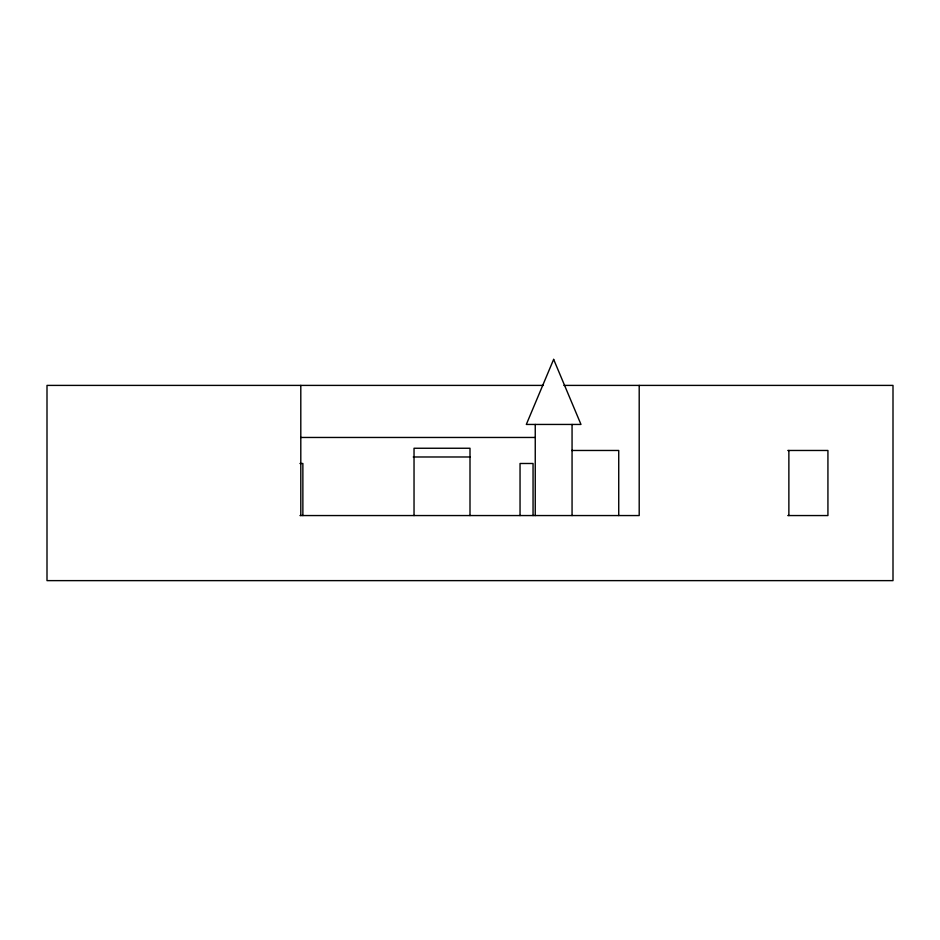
<?xml version="1.0" encoding="UTF-8"?>
<svg xmlns="http://www.w3.org/2000/svg" width="940" height="940" viewBox="0 0 940 940"><rect width="100%" height="100%" fill="white"/><g stroke="black" fill="none" stroke-linecap="round" stroke-linejoin="round"><path stroke-width="1.41" d="M543.438 385.4L47 385.4L47 580.626L893 580.626L893 385.4L563.883 385.4M300.8 437.464L534.789 437.464M571.638 450.471L618.732 450.471L618.732 515.555M787.791 450.471L827.928 450.471L827.928 515.555L787.791 515.555M413.236 456.981L470.341 456.981M299.978 463.49L302.868 463.49L302.868 515.555M299.978 515.555L639.2 515.555L639.2 385.4M788.871 450.471L788.871 515.555M572.061 424.445L572.061 515.555M535.248 424.445L535.248 515.555M533.051 515.555L533.051 463.49L520.043 463.49L520.043 515.555M470 515.555L470 448.251L414.035 448.251L414.035 515.555M300.8 385.4L300.8 515.555M553.648 359.374L526.318 424.445L580.979 424.445L553.648 359.374"/></g></svg>
